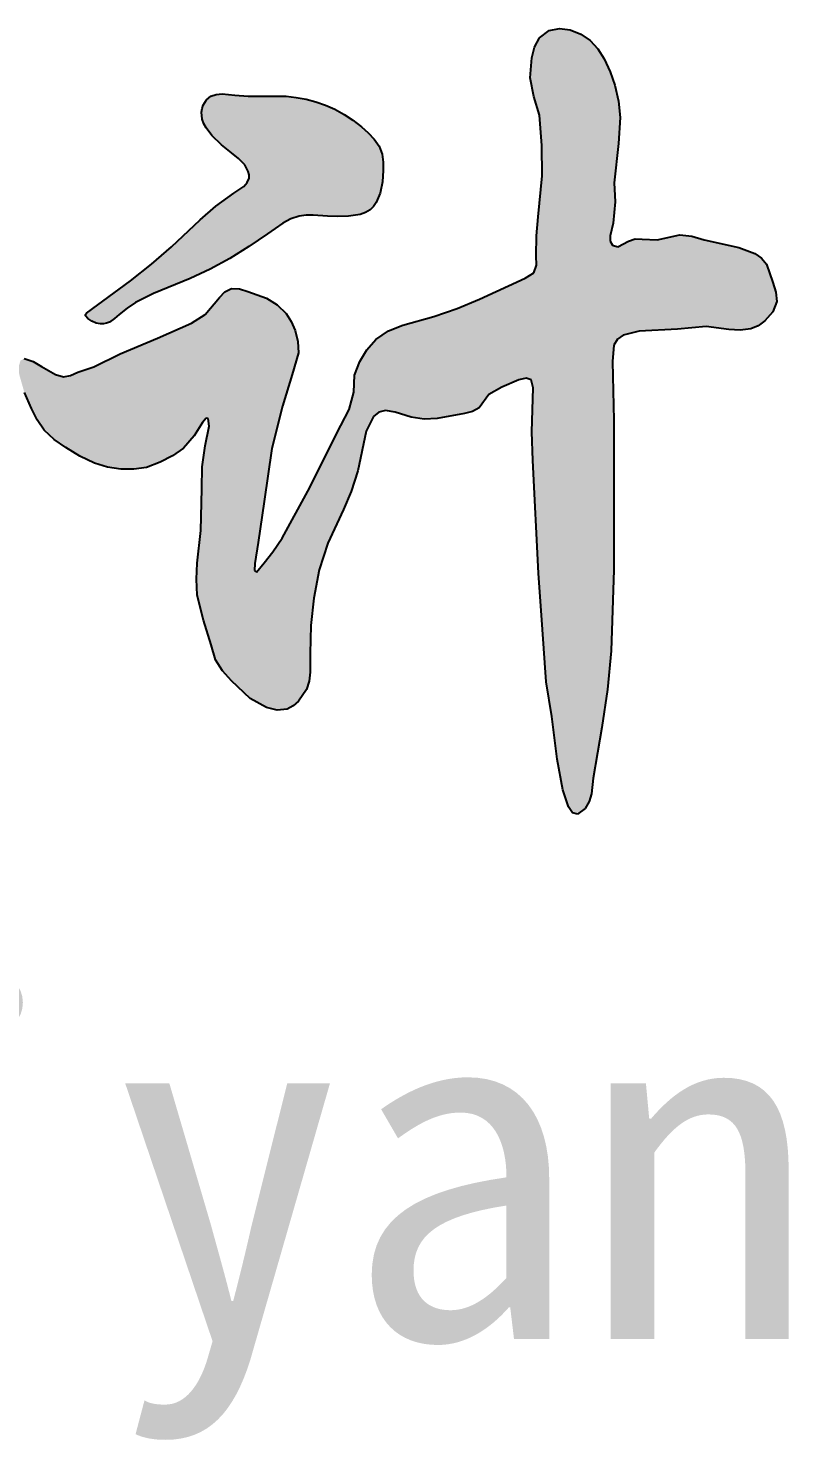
# Model space of a CAD drawing. Extents: x 8254 to 366479, y -216343 to -120021.
# Drawn here: x 124743 to 124977.7, y -184924.3 to -184494.7 of the extents above; entities that cross this region are included whole.
import ezdxf

# ---------------------------------------------------------------- set-up
doc = ezdxf.new("R2010")
doc.units = 0
doc.header["$LTSCALE"] = 500
doc.header["$MEASUREMENT"] = 0
doc.layers.get('0').update_dxf_attribs({"linetype": 'CONTINUOUS'})
doc.styles.add('宋体', font='SimSun.ttf', dxfattribs={"width": 0.8})

msp = doc.modelspace()

# ---------------------------------------------------------------- hatches: boundary and pattern name
h = msp.add_hatch(color=7)
h.paths.add_polyline_path([(124850.07, -184535.053), (124849.73, -184532.624), (124848.785, -184530.281), (124847.321, -184528.143), (124845.498, -184526.19), (124843.476, -184524.402), (124840.901, -184522.409), (124838.247, -184520.643), (124835.492, -184519.112), (124832.615, -184517.824), (124829.743, -184516.825), (124826.782, -184516.054), (124823.776, -184515.51), (124820.766, -184515.193), (124813.159, -184515.127), (124809.291, -184515.124), (124805.296, -184514.864), (124801.482, -184514.481), (124799.686, -184514.606), (124798.055, -184515.193), (124796.717, -184516.309), (124795.75, -184517.824), (124795.399, -184518.863), (124795.235, -184519.943), (124795.422, -184522.1), (124795.892, -184523.456), (124796.582, -184524.724), (124798.384, -184527.033), (124801.239, -184529.822), (124804.308, -184532.296), (124806.403, -184533.928), (124808.258, -184535.913), (124809.3, -184537.867), (124809.562, -184538.886), (124809.575, -184539.86), (124809.031, -184541.213), (124807.945, -184542.39), (124804.967, -184544.465), (124799.544, -184548.383), (124794.837, -184552.425), (124786.205, -184560.581), (124780.17, -184565.803), (124773.767, -184570.872), (124760.532, -184580.644), (124760.26, -184580.983), (124760.263, -184581.37), (124760.908, -184582.212), (124762.106, -184583.01), (124763.494, -184583.604), (124764.633, -184583.857), (124765.657, -184583.866), (124766.583, -184583.67), (124767.431, -184583.308), (124768.965, -184582.239), (124770.406, -184580.973), (124772.82, -184579.068), (124775.356, -184577.413), (124780.702, -184574.668), (124791.801, -184570.119), (124797.865, -184567.296), (124803.745, -184564.096), (124809.495, -184560.535), (124815.17, -184556.634), (124819.787, -184553.46), (124822.192, -184552.199), (124824.715, -184551.372), (124826.797, -184551.1), (124828.942, -184551.084), (124833.273, -184551.372), (124836.381, -184551.482), (124839.527, -184551.372), (124843.048, -184550.845), (124844.678, -184550.274), (124846.11, -184549.398), (124847.105, -184548.396), (124847.919, -184547.196), (124849.072, -184544.465), (124849.796, -184541.038), (124850.059, -184537.558)], flags=17)
h.paths.add_polyline_path([(124822.54, -184599.118), (124824.451, -184592.586), (124824.317, -184589.198), (124823.446, -184585.853), (124822.295, -184583.166), (124820.73, -184580.728), (124818.022, -184578.071), (124814.796, -184576.105), (124809.165, -184574.095), (124806.652, -184573.297), (124804.237, -184573.19), (124802.296, -184574.212), (124800.616, -184575.904), (124796.292, -184581.029), (124792.168, -184583.642), (124781.91, -184588.164), (124770.647, -184592.887), (124762.702, -184596.807), (124757.874, -184598.415), (124755.721, -184599.369), (124753.55, -184599.821), (124751.136, -184599.118), (124746.913, -184596.706), (124744.443, -184595.177), (124741.766, -184594.273), (124740.634, -184594.928), (124739.971, -184596.948), (124740.249, -184599.159), (124741.789, -184604.544), (124743.905, -184609.352), (124745.634, -184612.778), (124747.755, -184615.891), (124750.808, -184618.691), (124754.298, -184621.083), (124758.532, -184623.733), (124762.959, -184625.891), (124766.828, -184627.027), (124770.849, -184627.622), (124774.762, -184627.711), (124778.631, -184627.132), (124782.738, -184625.591), (124786.455, -184623.598), (124789.759, -184621.351), (124792.993, -184617.6), (124795.562, -184613.566), (124796.601, -184612.313), (124797.28, -184612.353), (124797.494, -184614.709), (124796.315, -184620.599), (124795.471, -184626.924), (124795.337, -184633.579), (124794.991, -184646.178), (124793.941, -184655.988), (124793.669, -184660.872), (124793.955, -184665.682), (124795.806, -184673.176), (124798.1, -184680.698), (124799.406, -184685.155), (124801.523, -184688.492), (124804.265, -184691.495), (124809.935, -184696.824), (124814.862, -184699.521), (124818.001, -184700.314), (124821.072, -184700.061), (124822.913, -184699.079), (124824.515, -184697.633), (124826.881, -184694.123), (124827.67, -184691.58), (124827.998, -184688.886), (124827.986, -184683.307), (124828.185, -184674.856), (124829.09, -184666.53), (124830.752, -184658.031), (124833.288, -184649.974), (124838.052, -184639.848), (124840.409, -184634.415), (124842.345, -184628.121), (124844.929, -184616.217), (124847.1, -184611.813), (124848.695, -184610.516), (124850.739, -184610.02), (124853.611, -184610.462), (124858.471, -184612.007), (124862.349, -184612.564), (124866.351, -184612.412), (124874.597, -184610.903), (124876.994, -184610.274), (124879.015, -184609.137), (124881.887, -184605.164), (124885.863, -184602.956), (124890.975, -184600.76), (124893.19, -184600.258), (124894.699, -184600.749), (124895.314, -184603.117), (124895.141, -184606.488), (124894.827, -184616.365), (124895.141, -184625.031), (124896.897, -184659.039), (124898.124, -184676.031), (124899.176, -184691.797), (124900.929, -184702.308), (124902.507, -184715.096), (124904.26, -184724.38), (124905.931, -184729.564), (124907.131, -184731.31), (124908.643, -184731.738), (124910.922, -184729.986), (124912.182, -184727.888), (124912.858, -184725.627), (124913.376, -184720.877), (124916.006, -184705.636), (124917.751, -184694.13), (124918.811, -184682.512), (124919.614, -184658.051), (124919.637, -184633.488), (124919.631, -184612.868), (124919.169, -184595.187), (124919.631, -184590.243), (124920.724, -184588.49), (124922.442, -184587.273), (124927.245, -184586.035), (124938.791, -184585.482), (124947.481, -184584.641), (124954.287, -184585.498), (124957.686, -184585.77), (124960.937, -184585.341), (124963.119, -184584.397), (124965.141, -184582.961), (124967.575, -184580.253), (124968.785, -184577.078), (124968.475, -184574.262), (124967.603, -184571.371), (124965.701, -184565.828), (124964.155, -184564.04), (124962.116, -184562.633), (124957.301, -184560.759), (124946.839, -184558.542), (124943.184, -184557.427), (124939.548, -184556.958), (124932.732, -184558.542), (124928.209, -184558.244), (124926.024, -184558.229), (124924.014, -184558.859), (124920.844, -184560.601), (124919.259, -184560.126), (124918.471, -184558.937), (124918.456, -184557.307), (124919.418, -184553.473), (124920.02, -184547.072), (124919.735, -184541.277), (124921.003, -184529.398), (124921.478, -184521.637), (124920.988, -184516.689), (124919.893, -184511.817), (124918.536, -184507.768), (124916.723, -184503.897), (124914.815, -184500.927), (124912.443, -184498.354), (124909.641, -184496.435), (124906.42, -184495.186), (124903.186, -184494.741), (124900.08, -184495.344), (124897.226, -184497.562), (124895.683, -184500.395), (124894.849, -184503.581), (124894.373, -184509.6), (124895.483, -184515.301), (124897.226, -184520.845), (124897.86, -184530.032), (124898.019, -184539.218), (124896.751, -184551.573), (124896.246, -184557.269), (124896.222, -184563.342), (124896.255, -184566.175), (124895.45, -184568.485), (124892.877, -184570.029), (124879.096, -184576.348), (124872.373, -184579.203), (124865.34, -184581.601), (124856.006, -184584.2), (124851.642, -184585.981), (124847.84, -184588.544), (124845.126, -184591.625), (124842.95, -184595.231), (124841.406, -184599.345), (124841.149, -184604.489), (124839.747, -184609.623), (124837.288, -184614.518), (124827.252, -184634.319), (124819.531, -184648.463), (124816.7, -184652.578), (124814.126, -184655.921), (124811.81, -184658.75), (124811.222, -184658.264), (124811.287, -184656.109), (124812.325, -184649.749), (124814.126, -184637.406), (124816.443, -184621.461), (124819.624, -184608.665)])

# ---------------------------------------------------------------- linework, layer by layer
at = {"color": 7}
for p, q in [((124895.683, -184500.395), (124897.226, -184497.562)), ((124897.226, -184497.562), (124900.08, -184495.344)), ((124900.08, -184495.344), (124903.186, -184494.741)), ((124903.186, -184494.741), (124906.42, -184495.186)), ((124906.42, -184495.186), (124909.641, -184496.435)), ((124909.641, -184496.435), (124912.443, -184498.354)), ((124912.443, -184498.354), (124914.815, -184500.927)), ((124894.849, -184503.581), (124895.683, -184500.395)), ((124914.815, -184500.927), (124916.723, -184503.897)), ((124894.373, -184509.6), (124894.849, -184503.581)), ((124916.723, -184503.897), (124918.536, -184507.768)), ((124895.483, -184515.301), (124894.373, -184509.6)), ((124918.536, -184507.768), (124919.893, -184511.817)), ((124796.717, -184516.309), (124798.055, -184515.193)), ((124798.055, -184515.193), (124799.686, -184514.606)), ((124799.686, -184514.606), (124801.482, -184514.481)), ((124801.482, -184514.481), (124805.296, -184514.864)), ((124805.296, -184514.864), (124809.291, -184515.124)), ((124809.291, -184515.124), (124813.159, -184515.127)), ((124813.159, -184515.127), (124820.766, -184515.193)), ((124820.766, -184515.193), (124823.776, -184515.51)), ((124823.776, -184515.51), (124826.782, -184516.054)), ((124897.226, -184520.845), (124895.483, -184515.301)), ((124919.893, -184511.817), (124920.988, -184516.689)), ((124795.235, -184519.943), (124795.399, -184518.863)), ((124795.422, -184522.1), (124795.235, -184519.943)), ((124795.399, -184518.863), (124795.75, -184517.824)), ((124795.75, -184517.824), (124796.717, -184516.309)), ((124826.782, -184516.054), (124829.743, -184516.825)), ((124829.743, -184516.825), (124832.615, -184517.824)), ((124832.615, -184517.824), (124835.492, -184519.112)), ((124835.492, -184519.112), (124838.247, -184520.643)), ((124920.988, -184516.689), (124921.478, -184521.637)), ((124795.892, -184523.456), (124795.422, -184522.1)), ((124796.582, -184524.724), (124795.892, -184523.456)), ((124838.247, -184520.643), (124840.901, -184522.409)), ((124840.901, -184522.409), (124843.476, -184524.402)), ((124897.86, -184530.032), (124897.226, -184520.845)), ((124921.478, -184521.637), (124921.003, -184529.398)), ((124798.384, -184527.033), (124796.582, -184524.724)), ((124801.239, -184529.822), (124798.384, -184527.033)), ((124843.476, -184524.402), (124845.498, -184526.19)), ((124845.498, -184526.19), (124847.321, -184528.143)), ((124847.321, -184528.143), (124848.785, -184530.281)), ((124804.308, -184532.296), (124801.239, -184529.822)), ((124806.403, -184533.928), (124804.308, -184532.296)), ((124848.785, -184530.281), (124849.73, -184532.624)), ((124849.73, -184532.624), (124850.07, -184535.053)), ((124898.019, -184539.218), (124897.86, -184530.032)), ((124921.003, -184529.398), (124919.735, -184541.277)), ((124808.258, -184535.913), (124806.403, -184533.928)), ((124809.3, -184537.867), (124808.258, -184535.913)), ((124850.07, -184535.053), (124850.059, -184537.558)), ((124807.945, -184542.39), (124809.031, -184541.213)), ((124809.031, -184541.213), (124809.575, -184539.86)), ((124809.562, -184538.886), (124809.3, -184537.867)), ((124809.575, -184539.86), (124809.562, -184538.886)), ((124849.796, -184541.038), (124849.072, -184544.465)), ((124850.059, -184537.558), (124849.796, -184541.038)), ((124896.751, -184551.573), (124898.019, -184539.218)), ((124919.735, -184541.277), (124920.02, -184547.072)), ((124799.544, -184548.383), (124804.967, -184544.465)), ((124804.967, -184544.465), (124807.945, -184542.39)), ((124849.072, -184544.465), (124847.919, -184547.196)), ((124794.837, -184552.425), (124799.544, -184548.383)), ((124846.11, -184549.398), (124844.678, -184550.274)), ((124847.105, -184548.396), (124846.11, -184549.398)), ((124847.919, -184547.196), (124847.105, -184548.396)), ((124920.02, -184547.072), (124919.418, -184553.473)), ((124786.205, -184560.581), (124794.837, -184552.425)), ((124819.787, -184553.46), (124815.17, -184556.634)), ((124822.192, -184552.199), (124819.787, -184553.46)), ((124824.715, -184551.372), (124822.192, -184552.199)), ((124826.797, -184551.1), (124824.715, -184551.372)), ((124828.942, -184551.084), (124826.797, -184551.1)), ((124833.273, -184551.372), (124828.942, -184551.084)), ((124836.381, -184551.482), (124833.273, -184551.372)), ((124839.527, -184551.372), (124836.381, -184551.482)), ((124843.048, -184550.845), (124839.527, -184551.372)), ((124844.678, -184550.274), (124843.048, -184550.845)), ((124896.246, -184557.269), (124896.751, -184551.573)), ((124919.418, -184553.473), (124918.456, -184557.307)), ((124815.17, -184556.634), (124809.495, -184560.535)), ((124896.222, -184563.342), (124896.246, -184557.269)), ((124918.456, -184557.307), (124918.471, -184558.937)), ((124924.014, -184558.859), (124926.024, -184558.229)), ((124926.024, -184558.229), (124928.209, -184558.244)), ((124928.209, -184558.244), (124932.732, -184558.542)), ((124932.732, -184558.542), (124939.548, -184556.958)), ((124939.548, -184556.958), (124943.184, -184557.427)), ((124943.184, -184557.427), (124946.839, -184558.542)), ((124946.839, -184558.542), (124957.301, -184560.759)), ((124780.17, -184565.803), (124786.205, -184560.581)), ((124809.495, -184560.535), (124803.745, -184564.096)), ((124918.471, -184558.937), (124919.259, -184560.126)), ((124919.259, -184560.126), (124920.844, -184560.601)), ((124920.844, -184560.601), (124924.014, -184558.859)), ((124957.301, -184560.759), (124962.116, -184562.633)), ((124962.116, -184562.633), (124964.155, -184564.04)), ((124773.767, -184570.872), (124780.17, -184565.803)), ((124797.865, -184567.296), (124791.801, -184570.119)), ((124803.745, -184564.096), (124797.865, -184567.296)), ((124895.45, -184568.485), (124896.255, -184566.175)), ((124896.255, -184566.175), (124896.222, -184563.342)), ((124964.155, -184564.04), (124965.701, -184565.828)), ((124965.701, -184565.828), (124967.603, -184571.371)), ((124760.532, -184580.644), (124773.767, -184570.872)), ((124791.801, -184570.119), (124780.702, -184574.668)), ((124879.096, -184576.348), (124892.877, -184570.029)), ((124892.877, -184570.029), (124895.45, -184568.485)), ((124967.603, -184571.371), (124968.475, -184574.262)), ((124780.702, -184574.668), (124775.356, -184577.413)), ((124800.616, -184575.904), (124802.296, -184574.212)), ((124802.296, -184574.212), (124804.237, -184573.19)), ((124804.237, -184573.19), (124806.652, -184573.297)), ((124806.652, -184573.297), (124809.165, -184574.095)), ((124809.165, -184574.095), (124814.796, -184576.105)), ((124968.475, -184574.262), (124968.785, -184577.078)), ((124772.82, -184579.068), (124770.406, -184580.973)), ((124775.356, -184577.413), (124772.82, -184579.068)), ((124796.292, -184581.029), (124800.616, -184575.904)), ((124814.796, -184576.105), (124818.022, -184578.071)), ((124818.022, -184578.071), (124820.73, -184580.728)), ((124865.34, -184581.601), (124872.373, -184579.203)), ((124872.373, -184579.203), (124879.096, -184576.348)), ((124968.785, -184577.078), (124967.575, -184580.253)), ((124760.26, -184580.983), (124760.532, -184580.644)), ((124760.263, -184581.37), (124760.26, -184580.983)), ((124760.908, -184582.212), (124760.263, -184581.37)), ((124762.106, -184583.01), (124760.908, -184582.212)), ((124763.494, -184583.604), (124762.106, -184583.01)), ((124764.633, -184583.857), (124763.494, -184583.604)), ((124765.657, -184583.866), (124764.633, -184583.857)), ((124766.583, -184583.67), (124765.657, -184583.866)), ((124767.431, -184583.308), (124766.583, -184583.67)), ((124768.965, -184582.239), (124767.431, -184583.308)), ((124770.406, -184580.973), (124768.965, -184582.239)), ((124781.91, -184588.164), (124792.168, -184583.642)), ((124792.168, -184583.642), (124796.292, -184581.029)), ((124820.73, -184580.728), (124822.295, -184583.166)), ((124822.295, -184583.166), (124823.446, -184585.853)), ((124851.642, -184585.981), (124856.006, -184584.2)), ((124856.006, -184584.2), (124865.34, -184581.601)), ((124963.119, -184584.397), (124960.937, -184585.341)), ((124965.141, -184582.961), (124963.119, -184584.397)), ((124967.575, -184580.253), (124965.141, -184582.961)), ((124770.647, -184592.887), (124781.91, -184588.164)), ((124823.446, -184585.853), (124824.317, -184589.198)), ((124845.126, -184591.625), (124847.84, -184588.544)), ((124847.84, -184588.544), (124851.642, -184585.981)), ((124920.724, -184588.49), (124919.631, -184590.243)), ((124922.442, -184587.273), (124920.724, -184588.49)), ((124927.245, -184586.035), (124922.442, -184587.273)), ((124938.791, -184585.482), (124927.245, -184586.035)), ((124947.481, -184584.641), (124938.791, -184585.482)), ((124954.287, -184585.498), (124947.481, -184584.641)), ((124957.686, -184585.77), (124954.287, -184585.498)), ((124960.937, -184585.341), (124957.686, -184585.77)), ((124762.702, -184596.807), (124770.647, -184592.887)), ((124824.451, -184592.586), (124822.54, -184599.118)), ((124824.317, -184589.198), (124824.451, -184592.586)), ((124842.95, -184595.231), (124845.126, -184591.625)), ((124919.631, -184590.243), (124919.169, -184595.187)), ((124741.766, -184594.273), (124744.443, -184595.177)), ((124744.443, -184595.177), (124746.913, -184596.706)), ((124746.913, -184596.706), (124751.136, -184599.118)), ((124757.874, -184598.415), (124762.702, -184596.807)), ((124841.406, -184599.345), (124842.95, -184595.231)), ((124919.169, -184595.187), (124919.631, -184612.868)), ((124751.136, -184599.118), (124753.55, -184599.821)), ((124753.55, -184599.821), (124755.721, -184599.369)), ((124755.721, -184599.369), (124757.874, -184598.415)), ((124822.54, -184599.118), (124819.624, -184608.665)), ((124841.149, -184604.489), (124841.406, -184599.345)), ((124890.975, -184600.76), (124885.863, -184602.956)), ((124893.19, -184600.258), (124890.975, -184600.76)), ((124894.699, -184600.749), (124893.19, -184600.258)), ((124895.314, -184603.117), (124894.699, -184600.749)), ((124743.905, -184609.352), (124741.789, -184604.544)), ((124839.747, -184609.623), (124841.149, -184604.489)), ((124881.887, -184605.164), (124879.015, -184609.137)), ((124885.863, -184602.956), (124881.887, -184605.164)), ((124895.141, -184606.488), (124895.314, -184603.117)), ((124745.634, -184612.778), (124743.905, -184609.352)), ((124819.624, -184608.665), (124816.443, -184621.461)), ((124837.288, -184614.518), (124839.747, -184609.623)), ((124850.739, -184610.02), (124848.695, -184610.516)), ((124853.611, -184610.462), (124850.739, -184610.02)), ((124879.015, -184609.137), (124876.994, -184610.274)), ((124894.827, -184616.365), (124895.141, -184606.488)), ((124747.755, -184615.891), (124745.634, -184612.778)), ((124795.562, -184613.566), (124792.993, -184617.6)), ((124796.601, -184612.313), (124795.562, -184613.566)), ((124797.28, -184612.353), (124796.601, -184612.313)), ((124797.494, -184614.709), (124797.28, -184612.353)), ((124827.252, -184634.319), (124837.288, -184614.518)), ((124847.1, -184611.813), (124844.929, -184616.217)), ((124848.695, -184610.516), (124847.1, -184611.813)), ((124858.471, -184612.007), (124853.611, -184610.462)), ((124862.349, -184612.564), (124858.471, -184612.007)), ((124866.351, -184612.412), (124862.349, -184612.564)), ((124874.597, -184610.903), (124866.351, -184612.412)), ((124876.994, -184610.274), (124874.597, -184610.903)), ((124919.631, -184612.868), (124919.637, -184633.488)), ((124750.808, -184618.691), (124747.755, -184615.891)), ((124754.298, -184621.083), (124750.808, -184618.691)), ((124792.993, -184617.6), (124789.759, -184621.351)), ((124796.315, -184620.599), (124797.494, -184614.709)), ((124844.929, -184616.217), (124842.345, -184628.121)), ((124895.141, -184625.031), (124894.827, -184616.365)), ((124758.532, -184623.733), (124754.298, -184621.083)), ((124789.759, -184621.351), (124786.455, -184623.598)), ((124795.471, -184626.924), (124796.315, -184620.599)), ((124816.443, -184621.461), (124814.126, -184637.406)), ((124762.959, -184625.891), (124758.532, -184623.733)), ((124766.828, -184627.027), (124762.959, -184625.891)), ((124770.849, -184627.622), (124766.828, -184627.027)), ((124778.631, -184627.132), (124774.762, -184627.711)), ((124782.738, -184625.591), (124778.631, -184627.132)), ((124786.455, -184623.598), (124782.738, -184625.591)), ((124795.337, -184633.579), (124795.471, -184626.924)), ((124896.897, -184659.039), (124895.141, -184625.031)), ((124774.762, -184627.711), (124770.849, -184627.622)), ((124842.345, -184628.121), (124840.409, -184634.415)), ((124794.991, -184646.178), (124795.337, -184633.579)), ((124819.531, -184648.463), (124827.252, -184634.319)), ((124840.409, -184634.415), (124838.052, -184639.848)), ((124919.637, -184633.488), (124919.614, -184658.051)), ((124814.126, -184637.406), (124812.325, -184649.749)), ((124838.052, -184639.848), (124833.288, -184649.974)), ((124793.941, -184655.988), (124794.991, -184646.178)), ((124816.7, -184652.578), (124819.531, -184648.463)), ((124812.325, -184649.749), (124811.287, -184656.109)), ((124814.126, -184655.921), (124816.7, -184652.578)), ((124833.288, -184649.974), (124830.752, -184658.031)), ((124793.669, -184660.872), (124793.941, -184655.988)), ((124811.287, -184656.109), (124811.222, -184658.264)), ((124811.81, -184658.75), (124814.126, -184655.921)), ((124793.955, -184665.682), (124793.669, -184660.872)), ((124811.222, -184658.264), (124811.81, -184658.75)), ((124830.752, -184658.031), (124829.09, -184666.53)), ((124898.124, -184676.031), (124896.897, -184659.039)), ((124919.614, -184658.051), (124918.811, -184682.512)), ((124795.806, -184673.176), (124793.955, -184665.682)), ((124829.09, -184666.53), (124828.185, -184674.856)), ((124798.1, -184680.698), (124795.806, -184673.176)), ((124828.185, -184674.856), (124827.986, -184683.307)), ((124899.176, -184691.797), (124898.124, -184676.031)), ((124799.406, -184685.155), (124798.1, -184680.698)), ((124918.811, -184682.512), (124917.751, -184694.13)), ((124801.523, -184688.492), (124799.406, -184685.155)), ((124827.986, -184683.307), (124827.998, -184688.886)), ((124804.265, -184691.495), (124801.523, -184688.492)), ((124809.935, -184696.824), (124804.265, -184691.495)), ((124827.67, -184691.58), (124826.881, -184694.123)), ((124827.998, -184688.886), (124827.67, -184691.58)), ((124900.929, -184702.308), (124899.176, -184691.797)), ((124826.881, -184694.123), (124824.515, -184697.633)), ((124917.751, -184694.13), (124916.006, -184705.636)), ((124814.862, -184699.521), (124809.935, -184696.824)), ((124818.001, -184700.314), (124814.862, -184699.521)), ((124821.072, -184700.061), (124818.001, -184700.314)), ((124822.913, -184699.079), (124821.072, -184700.061)), ((124824.515, -184697.633), (124822.913, -184699.079)), ((124902.507, -184715.096), (124900.929, -184702.308)), ((124916.006, -184705.636), (124913.376, -184720.877)), ((124904.26, -184724.38), (124902.507, -184715.096)), ((124913.376, -184720.877), (124912.858, -184725.627)), ((124905.931, -184729.564), (124904.26, -184724.38)), ((124912.858, -184725.627), (124912.182, -184727.888)), ((124907.131, -184731.31), (124905.931, -184729.564)), ((124910.922, -184729.986), (124908.643, -184731.738)), ((124912.182, -184727.888), (124910.922, -184729.986)), ((124908.643, -184731.738), (124907.131, -184731.31))]:
    msp.add_line(p, q, dxfattribs=at)

# ---------------------------------------------------------------- texts
at = {"color": 7, "style": '宋体'}
msp.add_text('jingxianguihuajianzhushejiyanjiuyuan', height=104.10629, dxfattribs=at).set_placement((122926.345, -184890))

doc.saveas('drawing.dxf')
